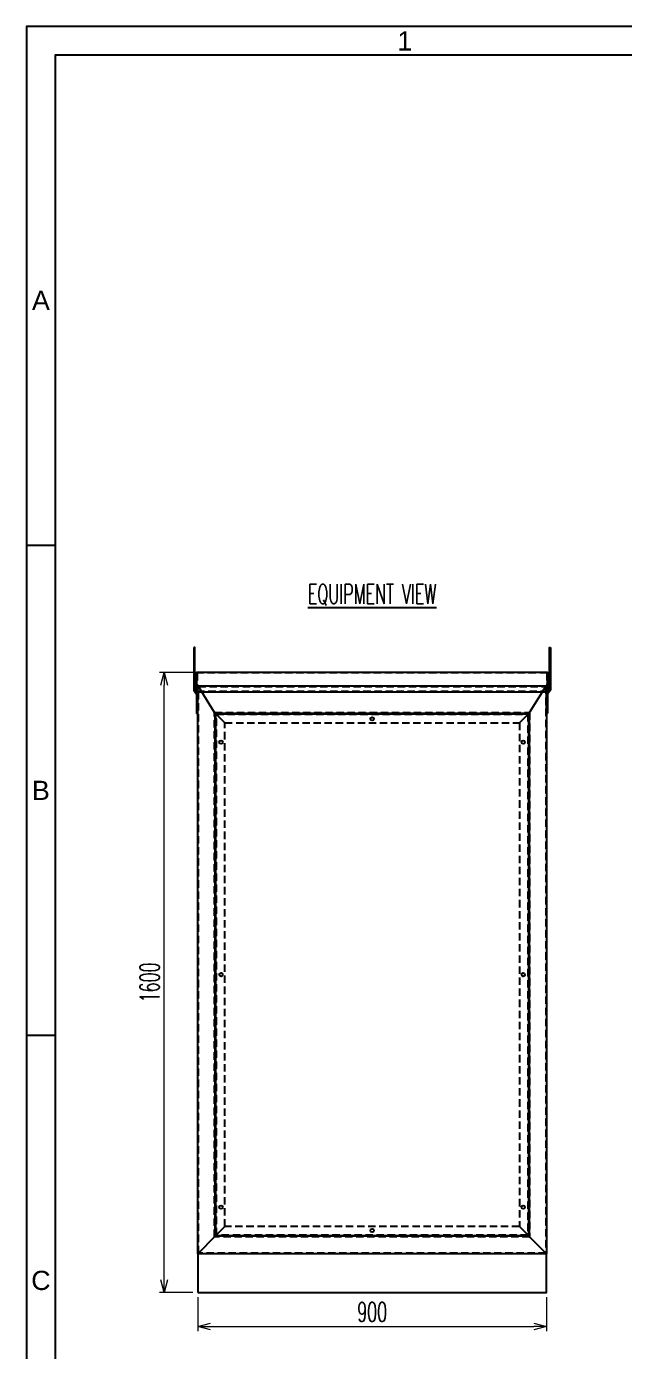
# Model space of a CAD drawing. Header units: millimetres. Extents: x -28296 to 1159, y -35880 to -26991.
# Drawn here: x -28296 to -26753, y -34093 to -30673 of the extents above; entities that cross this region are included whole.
import ezdxf
from ezdxf.enums import TextEntityAlignment as Align

# ---------------------------------------------------------------- set-up
doc = ezdxf.new("R2010")
doc.units = ezdxf.units.MM
doc.header["$LTSCALE"] = 3
doc.linetypes.add('HIDDEN', pattern=[9.525, 6.35, -3.175])
doc.layers.add('@.DM. KÍCH THƯỚC', color=8, linetype='Continuous', lineweight=5, transparency=0.2)
for name, color, linetype in [('@.DM. NÉT CHÍNH', 7, 'Continuous'), ('@.TEXT', 7, 'Continuous'), ('@.VISIBLE', 7, 'Continuous'), ('dim', 7, 'Continuous')]:
    doc.layers.add(name, color=color, linetype=linetype)
doc.styles.add('Ann_w01', font='romans.shx', dxfattribs={"width": 0.6, "bigfont": 'chineset.shx'})
doc.styles.add('Arial', font='arial.ttf')
doc.dimstyles.new('Dim 01_SC25', dxfattribs={"dimscale": 25, "dimtxt": 2, "dimasz": 1.3, "dimexe": 0.5, "dimexo": 0.5, "dimgap": 0.5, "dimtad": 1, "dimdec": 1, "dimzin": 12, "dimdsep": 46, "dimtxsty": 'Ann_w01', "dimblk": 'OPEN30', "dimcen": 1.5, "dimclrd": 6, "dimclre": 6, "dimclrt": 3, "dimadec": 1, "dimazin": 3, "dimtm": 1e-09, "dimtfac": 1, "dimtdec": 1, "dimtmove": 0, "dimatfit": 3, "dimldrblk": 'OPEN30', "dimfxl": 1, "dimtolj": 1, "dimlwd": 20, "dimlwe": 20, "dimarcsym": 0})

# ---------------------------------------------------------------- blocks, each defined once
blk = doc.blocks.new('_Open30')
at = {"color": 0, "linetype": 'ByBlock', "lineweight": -2}
for p, q in [((-1, 0.27), (0, 0)), ((0, 0), (-1, -0.27)), ((0, 0), (-1, 0))]:
    blk.add_line(p, q, dxfattribs=at)
blk = doc.blocks.new('*D813')
at = {"layer": '@.DM. KÍCH THƯỚC', "color": 6, "lineweight": 20, "transparency": 16777216}
for p, q in [((-27854.1, -33952.7), (-27854.1, -34040.5)), ((-26954.1, -33952.7), (-26954.1, -34040.5)), ((-27821.6, -34028), (-26986.6, -34028))]:
    blk.add_line(p, q, dxfattribs=at)
at = {"layer": 'Defpoints', "color": 0, "transparency": 16777216}
for p in [(-27854.1, -33940.2), (-26954.1, -33940.2), (-26954.1, -34028)]:
    blk.add_point(p, dxfattribs=at)
at = {"layer": '@.DM. KÍCH THƯỚC', "color": 6, "lineweight": 20, "transparency": 16777216, "xscale": 32.5, "yscale": 32.5, "zscale": 32.5, "rotation": 180}
blk.add_blockref('_Open30', (-27854.1, -34028), dxfattribs=at)
at = {"layer": '@.DM. KÍCH THƯỚC', "color": 6, "lineweight": 20, "transparency": 16777216, "xscale": 32.5, "yscale": 32.5, "zscale": 32.5}
blk.add_blockref('_Open30', (-26954.1, -34028), dxfattribs=at)
at = {"layer": '@.DM. KÍCH THƯỚC', "color": 3, "transparency": 16777216, "insert": (-27404.1, -33990.5), "char_height": 50, "attachment_point": 5, "style": 'Ann_w01'}
blk.add_mtext('\\A1;900', dxfattribs=at)
blk = doc.blocks.new('*D814')
at = {"layer": '@.DM. KÍCH THƯỚC', "color": 6, "lineweight": 20, "transparency": 16777216}
for p, q in [((-27866.6, -32340.2), (-27953.4, -32340.2)), ((-27940.9, -33907.7), (-27940.9, -32372.7)), ((-27866.6, -33940.2), (-27953.4, -33940.2))]:
    blk.add_line(p, q, dxfattribs=at)
at = {"layer": 'Defpoints', "color": 0, "transparency": 16777216}
for p in [(-27940.9, -32340.2), (-27854.1, -32340.2), (-27854.1, -33940.2)]:
    blk.add_point(p, dxfattribs=at)
at = {"layer": '@.DM. KÍCH THƯỚC', "color": 6, "lineweight": 20, "transparency": 16777216, "xscale": 32.5, "yscale": 32.5, "zscale": 32.5}
for p, rotation in [((-27940.9, -32340.2), 90), ((-27940.9, -33940.2), 270)]:
    blk.add_blockref('_Open30', p, dxfattribs=dict(at, rotation=rotation))
at = {"layer": '@.DM. KÍCH THƯỚC', "color": 3, "transparency": 16777216, "insert": (-27978.4, -33140.2), "char_height": 50, "attachment_point": 5, "rotation": 90, "style": 'Ann_w01'}
blk.add_mtext('\\A1;1600', dxfattribs=at)
blk = doc.blocks.new('A$C14ae59f4')
blk.add_lwpolyline([(31.8, 200), (31.8, 89.6), (39.3, 79.6), (39.3, 30.5), (42.3, 30.5), (42.3, 80.6), (34.8, 90.6), (34.8, 200)], close=True)
blk = doc.blocks.new('KHUNG BAN VE (Made by Tung)')
at = {"layer": '@.VISIBLE', "color": 8}
for p, q in [((3, 156), (0, 156)), ((3, 105), (0, 105))]:
    blk.add_line(p, q, dxfattribs=at)
for points in [[(0, 0), (297, 0), (297, 210), (0, 210)], [(3, 3), (294, 3), (294, 207), (3, 207)]]:
    blk.add_lwpolyline(points, close=True, dxfattribs=at)
at = {"layer": '@.TEXT', "color": 1, "style": 'Arial'}
for s, p in [('1', (39.375, 208.5)), ('A', (1.5, 181.5)), ('B', (1.5, 130.5)), ('C', (1.5, 79.5))]:
    blk.add_text(s, height=2, dxfattribs=at).set_placement(p, align=Align.MIDDLE_CENTER)
for tag, height, p in [('DESIGNER_NAME', 2, (38, 15.5)), ('PROJECT_CODE', 2, (258.5, 15.5)), ('SCALE', 2, (289, 15.5)), ('APPROVED_NAME', 2, (38, 10.5)), ('CUSTOMER_NAME', 2, (258.5, 10.5)), ('PAGE', 2, (289, 10.5)), ('DRAWING_NAME', 4, (173, 8)), ('TOTAL', 2, (289, 5.5))]:
    blk.add_attdef(tag, text='', height=height, dxfattribs=at).set_placement(p, align=Align.MIDDLE_CENTER)

msp = doc.modelspace()

# ---------------------------------------------------------------- linework, layer by layer
at = {"layer": '@.DM. NÉT CHÍNH', "color": 1}
msp.add_lwpolyline([(-27857.09, -32390.19), (-26951.09, -32390.19), (-26951.09, -32340.19), (-27857.09, -32340.19)], close=True, dxfattribs=at)
at = {"layer": '@.DM. NÉT CHÍNH', "color": 1, "linetype": 'HIDDEN'}
msp.add_lwpolyline([(-27855.59, -32388.69), (-26952.59, -32388.69), (-26952.59, -32341.69), (-27855.59, -32341.69)], close=True, dxfattribs=at)
at = {"layer": '@.DM. NÉT CHÍNH'}
for points in [[(-27854.09, -32375.19), (-26954.09, -32375.19), (-26954.09, -33840.19), (-27854.09, -33840.19)], [(-27809.09, -32445.19), (-26999.09, -32445.19), (-26999.09, -33795.19), (-27809.09, -33795.19)]]:
    msp.add_lwpolyline(points, close=True, dxfattribs=at)
at = {"layer": '@.DM. NÉT CHÍNH', "linetype": 'HIDDEN'}
for points in [[(-27852.59, -32376.69), (-26955.59, -32376.69), (-26955.59, -33838.69), (-27852.59, -33838.69)], [(-27810.59, -32443.69), (-26997.59, -32443.69), (-26997.59, -33796.69), (-27810.59, -33796.69)], [(-27784.09, -32470.19), (-27024.09, -32470.19), (-27024.09, -33770.19), (-27784.09, -33770.19)]]:
    msp.add_lwpolyline(points, close=True, dxfattribs=at)
at = {"layer": '@.DM. NÉT CHÍNH', "color": 4}
msp.add_lwpolyline([(-27807.59, -32446.69), (-27000.59, -32446.69), (-27000.59, -33793.69), (-27807.59, -33793.69)], close=True, dxfattribs=at)
at = {"layer": '@.DM. NÉT CHÍNH', "color": 4, "linetype": 'HIDDEN'}
msp.add_lwpolyline([(-27806.09, -32448.19), (-27002.09, -32448.19), (-27002.09, -33792.19), (-27806.09, -33792.19)], close=True, dxfattribs=at)
at = {"layer": '@.DM. NÉT CHÍNH', "color": 4}
for centre in [(-27404.09, -32460.19), (-27794.09, -32520.19), (-27014.09, -32520.19), (-27794.09, -33120.19), (-27014.09, -33120.19), (-27794.09, -33720.19), (-27014.09, -33720.19), (-27404.09, -33780.19)]:
    msp.add_circle(centre, 4.5, dxfattribs=at)
at = {"layer": '@.VISIBLE'}
for points in [[(-27784.09, -32470.19), (-27809.09, -32445.19), (-27809.09, -32443.69), (-27810.59, -32443.69), (-27852.59, -32376.69), (-27854.09, -32376.69)], [(-27024.09, -32470.19), (-26999.09, -32445.19), (-26999.09, -32443.69), (-26997.59, -32443.69), (-26955.59, -32376.69), (-26954.09, -32376.69)], [(-27784.09, -33770.19), (-27809.09, -33795.19), (-27809.09, -33796.69), (-27810.59, -33796.69), (-27852.59, -33838.69), (-27854.09, -33838.69)], [(-27024.09, -33770.19), (-26999.09, -33795.19), (-26999.09, -33796.69), (-26997.59, -33796.69), (-26955.59, -33838.69), (-26954.09, -33838.69)]]:
    msp.add_lwpolyline(points, dxfattribs=at)
msp.add_lwpolyline([(-27854.09, -33940.19), (-26954.09, -33940.19), (-26954.09, -33840.19), (-27854.09, -33840.19)], close=True, dxfattribs=at)

# ---------------------------------------------------------------- block references
at = {"layer": '@.DM. NÉT CHÍNH'}
msp.add_blockref('A$C14ae59f4', (-27896.39, -32475.73), dxfattribs=at)
at = {"layer": '@.DM. NÉT CHÍNH', "xscale": -1}
msp.add_blockref('A$C14ae59f4', (-26911.79, -32475.73), dxfattribs=at)
at = {"layer": '@.VISIBLE', "xscale": 24.79435096761154, "yscale": 24.79435096761154, "zscale": 24.79435096761154}
msp.add_blockref('KHUNG BAN VE (Made by Tung)', (-28296.3, -35880.25), dxfattribs=at)

# ---------------------------------------------------------------- texts
at = {"layer": 'dim', "color": 2, "insert": (-27404.09, -32140.19), "char_height": 50, "attachment_point": 5, "style": 'Ann_w01'}
msp.add_mtext('\\A1;{\\LEQUIPMENT VIEW}', dxfattribs=at)

# ---------------------------------------------------------------- dimensions: what is measured, and where the dimension line sits
at = {"layer": '@.DM. KÍCH THƯỚC'}
dim = msp.add_linear_dim(base=(-27940.87, -32340.19), p1=(-27854.09, -33940.19), p2=(-27854.09, -32340.19), angle=90, dimstyle='Dim 01_SC25', dxfattribs=at)
dim.commit()
dim.dimension.update_dxf_attribs({"geometry": '*D814', "text_midpoint": (-27978.37, -33140.19)})
dim = msp.add_linear_dim(base=(-26954.09, -34027.99), p1=(-27854.09, -33940.19), p2=(-26954.09, -33940.19), dimstyle='Dim 01_SC25', dxfattribs=at)
dim.commit()
dim.dimension.update_dxf_attribs({"geometry": '*D813', "text_midpoint": (-27404.09, -33990.49)})

doc.saveas('drawing.dxf')
